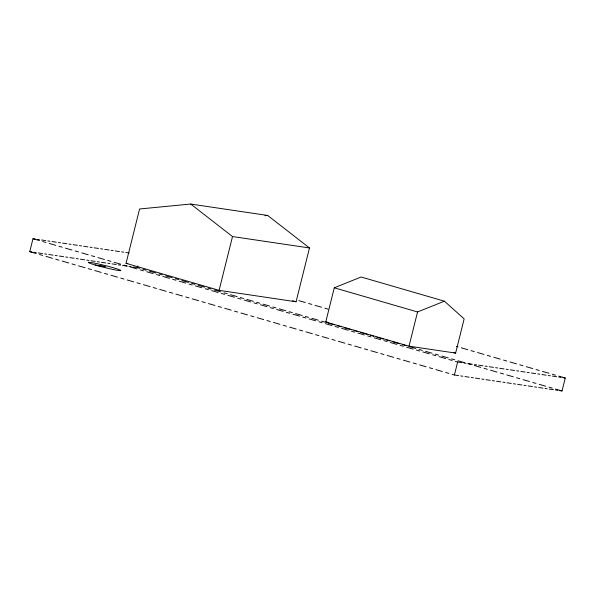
<?xml version="1.0" encoding="UTF-8"?>
<svg xmlns="http://www.w3.org/2000/svg" width="595" height="595" viewBox="0 0 595 595"><rect width="100%" height="100%" fill="white"/><g stroke="black" fill="none" stroke-linecap="round" stroke-linejoin="round"><path stroke-width="0.89" d="M36.25 253.559L29.75 251.67L32.978 238.721L35.202 239.049M126.036 263.317L139.587 208.979L190.72 204.04L267.683 215.464L309.482 247.966L296.065 301.769L219.101 290.345L126.036 263.317L127.865 263.592M133.146 267.014L137.363 267.638L137.795 265.913M219.101 290.345L232.511 236.55L190.72 204.04M325.755 321.992L334.278 287.787L361.135 277.002L444.406 301.182L464.152 318.883L455.621 353.088L409.018 346.171L325.755 321.992L328.492 322.401M409.018 346.171L417.549 311.966L444.406 301.182M452.14 374.329L454.409 374.991L457.637 362.043L461.854 362.667M559.798 390.632L562.022 390.96L565.25 378.011L558.75 376.122M264.946 215.725L267.683 215.464M232.511 236.55L309.482 247.966M37.306 239.361L39.419 239.673M41.524 239.986L45.741 240.611M47.845 240.93L49.958 241.243M52.062 241.555L56.28 242.18M58.384 242.492L60.497 242.805M62.601 243.117L66.819 243.742M68.923 244.054L71.036 244.367M73.14 244.679L77.357 245.304M79.462 245.616L81.575 245.928M83.679 246.248L87.896 246.873M90.001 247.185L92.113 247.498M94.218 247.81L98.435 248.435M100.54 248.747L102.652 249.06M104.757 249.372L108.974 249.997M111.079 250.309L113.191 250.621M115.296 250.934L119.513 251.566M121.618 251.878L123.73 252.191M125.835 252.503L129.204 253.001M29.75 251.67L31.974 251.997M34.079 252.31L36.191 252.622M38.296 252.934L42.513 253.559M44.618 253.879L46.722 254.191M48.835 254.504L53.052 255.129M55.157 255.441L57.261 255.753M59.374 256.066L63.591 256.69M65.695 257.003L67.8 257.315M69.913 257.628L74.13 258.252M76.234 258.565L78.339 258.877M80.451 259.197L84.669 259.822M86.773 260.134L88.878 260.446M90.99 260.759L95.207 261.384M97.312 261.696L99.417 262.008M101.529 262.321L105.746 262.945M107.851 263.258L109.956 263.57M112.068 263.882L116.285 264.515M118.39 264.827L120.495 265.139M122.607 265.452L126.824 266.077M128.929 266.389L131.034 266.701M95.163 264.983L105.322 266.686L96.524 265.385M463.966 362.98L466.071 363.292M468.176 363.605L472.393 364.229M474.505 364.542L476.61 364.854M478.715 365.166L482.932 365.791M485.044 366.103L487.149 366.423M489.254 366.736L493.471 367.36M495.583 367.673L497.688 367.985M499.793 368.298L504.01 368.922M506.122 369.235L508.227 369.547M510.332 369.859L514.549 370.484M516.661 370.797L518.766 371.109M520.87 371.421L525.087 372.054M527.2 372.366L529.305 372.678M531.409 372.991L535.626 373.615M537.739 373.928L539.844 374.24M541.948 374.553L546.165 375.177M548.278 375.49L550.382 375.802M552.487 376.114L556.704 376.739M558.809 377.051L560.921 377.371M563.026 377.684L565.25 378.011M454.409 374.991L458.626 375.616M460.731 375.928L462.843 376.241M464.948 376.553L469.165 377.178M471.27 377.49L473.382 377.803M475.487 378.115L479.704 378.74M481.809 379.052L483.921 379.372M486.026 379.684L490.243 380.309M492.348 380.622L494.46 380.934M496.565 381.246L500.782 381.871M502.887 382.183L504.999 382.496M507.104 382.808L511.321 383.433M513.426 383.745L515.538 384.058M517.643 384.37L521.86 385.002M523.964 385.315L526.077 385.627M528.182 385.939L532.399 386.564M534.503 386.876L536.616 387.189M538.72 387.501L542.938 388.126M545.042 388.438L547.155 388.751M549.259 389.063L553.476 389.688M555.581 390.008L557.694 390.32M334.278 287.787L417.549 311.966M298.816 300.639L305.317 302.528M308.567 303.472L311.817 304.417M315.067 305.354L321.56 307.243M324.811 308.188L328.061 309.132M456.402 346.402L458.031 346.87M461.274 347.815L467.774 349.704M471.024 350.648L474.274 351.593M477.525 352.538L484.018 354.419M487.268 355.364L490.518 356.308M493.768 357.253L500.269 359.142M503.519 360.087L506.762 361.024M510.012 361.968L516.512 363.857M519.762 364.802L523.012 365.747M526.263 366.691L532.756 368.573M536.006 369.517L539.256 370.462M542.506 371.406L549.006 373.296M552.257 374.233L555.499 375.177M292.524 300.735L296.065 301.769M453.851 352.575L455.621 353.088M137.363 267.638L139.632 268.3M142.882 269.245L146.125 270.182M149.375 271.127L155.875 273.016M159.125 273.96L162.375 274.905M165.626 275.849L172.119 277.731M175.369 278.676L178.619 279.62M181.869 280.565L188.37 282.454M191.62 283.399L194.863 284.336M198.113 285.28L204.613 287.169M207.863 288.114L211.113 289.058M214.364 290.003L220.857 291.885M224.107 292.829L227.357 293.774M230.607 294.718L237.108 296.608M240.35 297.545L243.6 298.489M246.851 299.434L253.351 301.323M256.601 302.267L259.851 303.212M263.102 304.157L269.595 306.038M272.845 306.983L276.095 307.927M279.345 308.872L285.845 310.761M289.088 311.698L292.338 312.643M295.589 313.587L302.089 315.476M305.339 316.421L308.589 317.366M311.832 318.303L318.332 320.192M321.583 321.136L324.833 322.081M328.083 323.026L334.576 324.915M337.826 325.852L341.076 326.796M344.327 327.741L350.827 329.63M354.077 330.575L357.327 331.519M360.57 332.456L367.07 334.345M370.321 335.29L373.571 336.235M376.821 337.179L383.314 339.061M386.564 340.005L389.814 340.95M393.064 341.894L399.565 343.784M402.815 344.728L406.058 345.665M409.308 346.61L415.808 348.499M419.059 349.443L422.309 350.388M425.559 351.333L432.052 353.214M435.302 354.159L438.552 355.103M441.802 356.048L448.303 357.937M451.553 358.882L454.796 359.819M458.046 360.763L464.546 362.653M467.796 363.597L471.047 364.542M474.297 365.486L480.79 367.368M484.04 368.312L487.29 369.257M490.54 370.202L497.041 372.091M500.291 373.035L503.534 373.972M506.784 374.917L513.284 376.806M516.534 377.751L519.785 378.695M523.035 379.64L529.528 381.521M532.778 382.466L536.028 383.411M539.278 384.355L545.779 386.244M549.021 387.181L552.272 388.126M555.522 389.071L562.022 390.96M32.978 238.721L39.478 240.611M42.728 241.548L45.979 242.492M49.221 243.437L55.722 245.326M58.972 246.27L62.222 247.215M65.472 248.152L71.965 250.041M75.215 250.986L78.466 251.93M81.716 252.875L88.216 254.764M91.466 255.701L94.709 256.646M97.959 257.59L104.46 259.48M107.71 260.424L110.96 261.369M114.21 262.306L120.703 264.195M123.953 265.139L127.204 266.084M130.454 267.029L136.954 268.91M140.204 269.855L143.447 270.799M146.697 271.744L153.198 273.633M156.448 274.578L159.698 275.522M162.948 276.459L169.441 278.348M172.691 279.293L175.942 280.238M179.192 281.182L185.692 283.064M188.942 284.008L192.185 284.953M195.435 285.897L201.936 287.787M205.186 288.731L208.436 289.668M211.686 290.613L218.179 292.502M221.429 293.447L224.679 294.391M227.93 295.336L234.43 297.217M237.673 298.162L240.923 299.107M244.173 300.051L250.674 301.94M253.924 302.885L257.174 303.822M260.424 304.766L266.917 306.656M270.167 307.6L273.417 308.545M276.668 309.489L283.168 311.371M286.411 312.316L289.661 313.26M292.911 314.205L299.411 316.094M302.662 317.038L305.912 317.975M309.155 318.92L315.655 320.809M318.905 321.754L322.155 322.698M325.406 323.643L331.898 325.524M335.149 326.469L338.399 327.414M341.649 328.358L348.149 330.247M351.4 331.184L354.65 332.129M357.892 333.074L364.393 334.963M367.643 335.907L370.893 336.852M374.143 337.796L380.636 339.678M383.887 340.623L387.137 341.567M390.387 342.512L396.887 344.401M400.137 345.338L403.38 346.283M406.63 347.227L413.131 349.116M416.381 350.061L419.631 351.005M422.881 351.942L429.374 353.832M432.624 354.776L435.875 355.721M439.125 356.665L445.625 358.554M448.875 359.492L452.118 360.436M455.368 361.381L457.637 362.043M39.501 254.496L42.743 255.441M45.994 256.386L52.494 258.275M55.744 259.219L58.994 260.164M62.244 261.101L68.737 262.99M71.988 263.935L75.238 264.879M78.488 265.824L84.988 267.713M88.239 268.65L91.481 269.595M94.731 270.539L101.232 272.428M104.482 273.373L107.732 274.317M110.982 275.254L117.475 277.144M120.725 278.088L123.976 279.033M127.226 279.977L133.726 281.859M136.969 282.804L140.219 283.748M143.469 284.693L149.97 286.582M153.22 287.526L156.47 288.471M159.72 289.408L166.213 291.297M169.463 292.242L172.714 293.186M175.964 294.131L182.464 296.012M185.707 296.957L188.957 297.902M192.207 298.846L198.708 300.735M201.958 301.68L205.208 302.617M208.451 303.562L214.951 305.451M218.201 306.395L221.452 307.34M224.702 308.284L231.202 310.166M234.445 311.111L237.695 312.055M240.945 313L247.446 314.889M250.696 315.833L253.946 316.771M257.189 317.715L263.689 319.604M266.939 320.549L270.19 321.493M273.44 322.438L279.933 324.32M283.183 325.264L286.433 326.209M289.683 327.153L296.184 329.042M299.434 329.987L302.684 330.924M305.927 331.869L312.427 333.758M315.677 334.702L318.927 335.647M322.178 336.591L328.671 338.473M331.921 339.418L335.171 340.362M338.421 341.307L344.921 343.196M348.172 344.133L351.414 345.078M354.665 346.022L361.165 347.911M364.415 348.856L367.665 349.8M370.916 350.745L377.409 352.627M380.659 353.571L383.909 354.516M387.159 355.46L393.659 357.35M396.91 358.287L400.152 359.231M403.403 360.176L409.903 362.065M413.153 363.01L416.403 363.954M419.654 364.891L426.146 366.78M429.397 367.725L432.647 368.669M435.897 369.614L442.397 371.503M445.64 372.44L448.89 373.385M97.669 265.705L94.114 264.678A16.712 1.019 14 0 1 97.907 263.86A16.712 1.019 14 0 1 120.859 270.524A16.712 1.019 14 0 1 97.669 265.705"/></g></svg>
